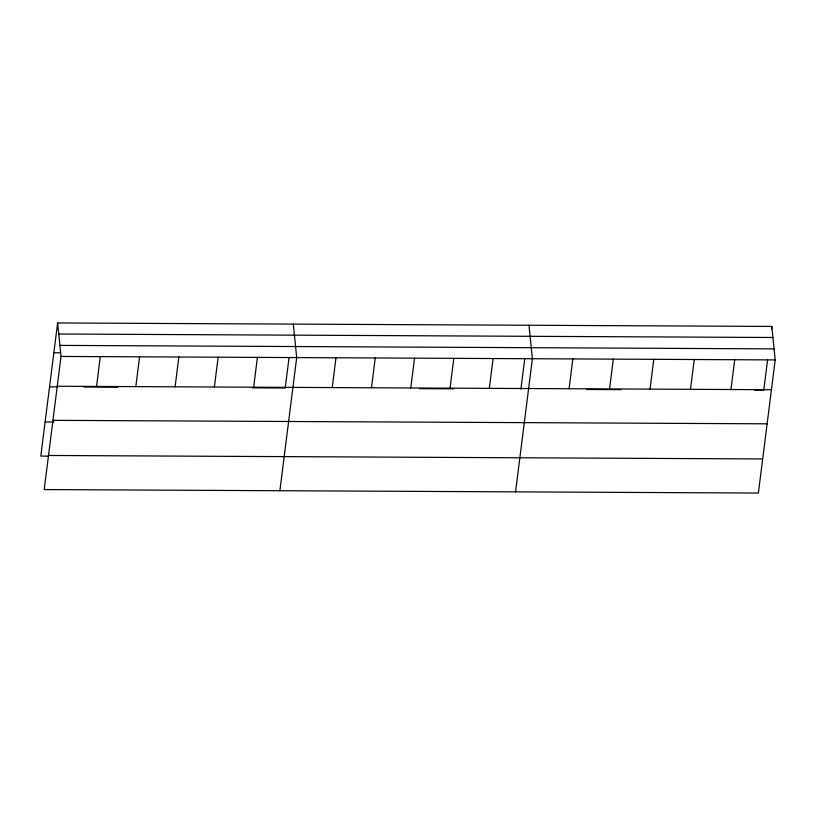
<?xml version="1.0" encoding="UTF-8"?>
<svg xmlns="http://www.w3.org/2000/svg" width="816" height="816" viewBox="0 0 816 816"><rect width="100%" height="100%" fill="white"/><g stroke="black" fill="none" stroke-linecap="round" stroke-linejoin="round"><path stroke-width="1.22" d="M57.62 322.952L61.016 356.439L44.197 489.569L758.38 493.048L775.2 359.917L771.803 326.431L57.62 322.952L40.8 456.083L48.399 456.124M96.533 386.437L100.297 356.633M135.813 386.631L139.577 356.816M175.093 386.815L178.857 357.01M214.373 387.008L218.137 357.204M253.654 387.202L257.417 357.398M289.068 357.561L285.223 388.008L252.287 387.845M279.878 490.712L296.698 357.581L293.301 324.105M332.214 387.58L335.978 357.775M371.494 387.773L375.258 357.969M410.774 387.967L414.538 358.163M450.055 388.161L453.818 358.346M489.335 388.345L493.099 358.54M520.904 389.15L524.749 358.714M515.559 491.864L532.379 358.734L528.982 325.247M569.078 388.732L572.842 358.928M609.552 388.936L613.316 359.132M650.026 389.13L653.789 359.326M690.489 389.324L694.263 359.519M730.963 389.528L734.726 359.723M767.581 359.897L763.735 390.334L754.882 390.293M771.487 328.919L771.803 326.431M58.742 334.009L772.925 337.487M59.894 345.392L774.078 348.871M53.856 352.757L60.19 352.798M61.016 356.439L775.2 359.917M57.253 386.243L771.436 389.722M49.541 386.855L57.151 386.896M83.752 387.029L117.973 387.192M419.536 388.661L453.747 388.824M586.673 389.477L620.823 389.64M52.938 420.342L767.132 423.82M45.104 421.984L53.978 422.035M48.501 455.471L762.685 458.949"/></g></svg>
